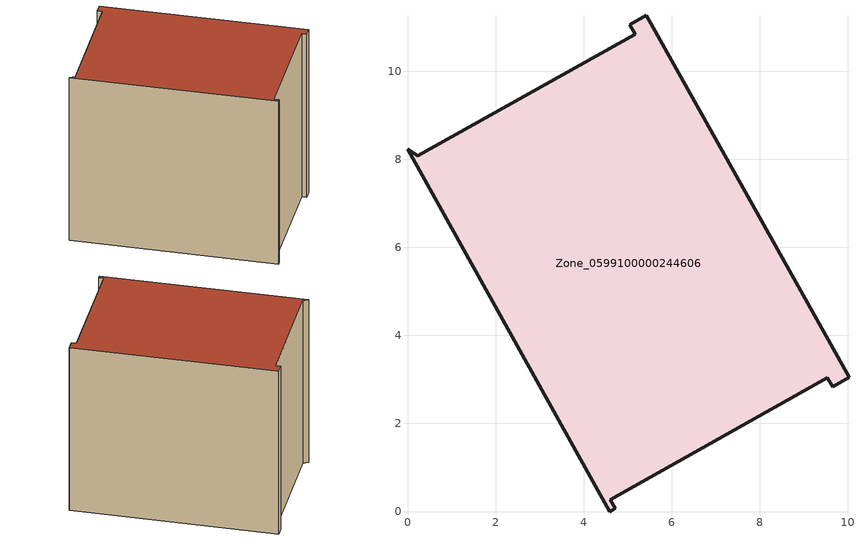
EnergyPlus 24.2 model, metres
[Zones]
Zone_0599100000244606
 floor ground (C_G): 0.23,8.08 5.17,10.85 5.05,11.06 5.43,11.27 10.03,3.05 9.66,2.84 9.54,3.04 4.61,0.27 4.72,0.07 4.6,0 0,8.23 z0
 wall outside (C_F): 4.6,0 4.72,0.07 4.61,0.27 9.54,3.04 9.66,2.84 10.03,3.05 5.43,11.27 5.05,11.06 5.17,10.85 0.23,8.08 0,8.23 4.6,0 z0:8.35
 roof outside (C_R): 0.23,8.08 0,8.23 4.6,0 4.72,0.07 4.61,0.27 9.54,3.04 9.66,2.84 10.03,3.05 5.43,11.27 5.05,11.06 5.17,10.85 z8.35
[BUILDING]
Pand.0599100000244606: North Axis=0; Terrain=City; Loads Convergence Tolerance Value=0.04; Temperature Convergence Tolerance Value=0.4; Solar Distribution=FullExterior; Maximum Number of Warmup Days=25; Minimum Number of Warmup Days=1
[Site:Location]
Rotterdam.The.Hague.AP_ZH_NLD Design_Conditions: Latitude=51.96; Longitude=4.45; Time Zone=1; Elevation=-4.5
[SITE:GROUNDTEMPERATURE:BUILDINGSURFACE]
18, 18, 18, 18, 18, 18, 18, 18, 18, 18, 18, 18
[MATERIAL] Thermal Absorptance=0.9; Solar Absorptance=0.7; Visible Absorptance=0.7
Name | Roughness | Thickness | Conductivity | Density | Specific Heat
G.TI.1965-1974 | MediumSmooth | 0.15 | 0.882353 | 540 | 1210
F.TI.1965-1974 | Rough | 0.3 | 0.697674 | 1920 | 840
R.TI.1965-1974 | MediumRough | 0.2 | 0.232558 | 1500 | 1000
[CONSTRUCTION]
C_G: G.TI.1965-1974
C_F: F.TI.1965-1974
C_R: R.TI.1965-1974
[ZONE]
Zone_0599100000244606: Type=1; Multiplier=1; Ceiling Height=Autocalculate; Volume=Autocalculate; Floor Area=autocalculate; Part of Total Floor Area=Yes
[ZONEINFILTRATION:DESIGNFLOWRATE]
Infil_Zone_0599100000244606: Zone or ZoneList or Space or SpaceList=Zone_0599100000244606; Schedule=AlwaysOn; Design Flow Rate Calculation Method=Flow/Area; Flow Rate per Floor Area=0.003; Constant Term Coefficient=1; Temperature Term Coefficient=0; Velocity Term Coefficient=0; Velocity Squared Term Coefficient=0
[HVACTEMPLATE:ZONE:IDEALLOADSAIRSYSTEM]
Zone_0599100000244606: Maximum Heating Supply Air Temperature=50; Minimum Cooling Supply Air Temperature=13; Maximum Heating Supply Air Humidity Ratio=0.0156; Minimum Cooling Supply Air Humidity Ratio=0.0077; Heating Limit=NoLimit; Cooling Limit=NoLimit; Dehumidification Control Type=ConstantSensibleHeatRatio; Cooling Sensible Heat Ratio=0.7; Dehumidification Setpoint=60; Humidification Control Type=None; Humidification Setpoint=30; Outdoor Air Method=None; Outdoor Air Flow Rate per Person=0.00944; Outdoor Air Flow Rate per Zone Floor Area=0; Outdoor Air Flow Rate per Zone=0; Demand Controlled Ventilation Type=None; Outdoor Air Economizer Type=NoEconomizer; Heat Recovery Type=None; Sensible Heat Recovery Effectiveness=0.7; Latent Heat Recovery Effectiveness=0.65
[ZONECONTROL:THERMOSTAT]
ThermostatControl_Zone_0599100000244606: Zone or ZoneList=Zone_0599100000244606; Control Type Schedule=DualSetpointControlType; Control 1=Thermostat_Zone_0599100000244606; Temperature Difference Between Cutout And Setpoint=0
[THERMOSTATSETPOINT:DUALSETPOINT]
Thermostat_Zone_0599100000244606: Heating Setpoint Temperature Schedule=HeatingSetpoint_Zone_0599100000244606; Cooling Setpoint Temperature Schedule=CoolingSetpoint_Zone_0599100000244606
[SCHEDULE:COMPACT]
HeatingSetpoint_Zone_0599100000244606: Through: 12/31, For: AllDays, Until: 24:00, 21
CoolingSetpoint_Zone_0599100000244606: Through: 12/31, For: AllDays, Until: 24:00, 24
DualSetpointControlType: Through: 12/31, For: AllDays, Until: 24:00, 4
AlwaysOn: Through: 12/31, For: AllDays, Until: 24:00, 1
